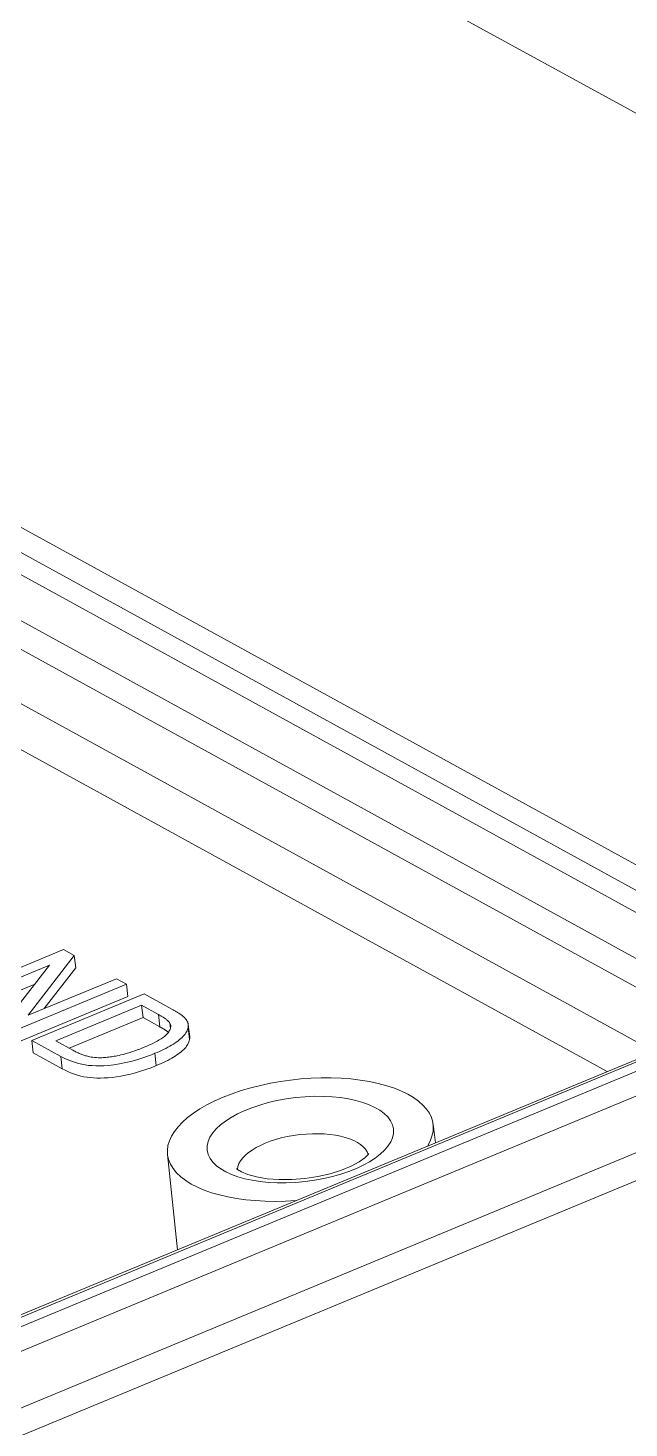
# Model space of a CAD drawing. Header units: millimetres. Extents: x 8 to 690, y 8 to 531.
# Drawn here: x 614.92 to 625.76, y 350.97 to 376.22 of the extents above; entities that cross this region are included whole.
import ezdxf

# ---------------------------------------------------------------- set-up
doc = ezdxf.new("R2010")
doc.units = ezdxf.units.MM
doc.header["$LTSCALE"] = 2.5
doc.layers.add('Visible (ANSI)', color=7, linetype='Continuous', lineweight=9)
doc.layers.add('Visible Narrow (ANSI)', color=7, linetype='Continuous', lineweight=9)

msp = doc.modelspace()

# ---------------------------------------------------------------- linework, layer by layer
at = {"layer": 'Visible (ANSI)'}
for p, q in [((633.301, 370.613), (597.174, 390.452)), ((599.978, 375.351), (629.524, 359.125)), ((599.641, 375.079), (629.051, 358.929)), ((628.635, 358.756), (599.226, 374.907)), ((627.773, 358.399), (597.935, 374.784)), ((627.238, 358.176), (597.673, 374.412)), ((596.66, 373.991), (626.225, 357.756)), ((625.363, 357.398), (596.68, 373.149)), ((553.697, 327.655), (634.085, 361.018)), ((636.983, 360.541), (551.943, 325.246)), ((637.855, 360.398), (552.117, 324.814)), ((615.558, 359.598), (613.533, 358.757)), ((614.923, 358.413), (615.754, 359.49)), ((615.754, 359.49), (615.558, 359.598)), ((615.779, 359.268), (615.754, 359.49)), ((613.715, 358.657), (615.306, 359.317)), ((615.306, 359.317), (614.474, 358.24)), ((615.779, 359.268), (615.212, 358.533)), ((615.042, 358.975), (613.741, 358.435)), ((614.67, 358.132), (616.696, 358.973)), ((616.513, 359.073), (614.923, 358.413)), ((616.696, 358.973), (616.513, 359.073)), ((616.721, 358.751), (616.696, 358.973)), ((616.721, 358.751), (614.695, 357.911)), ((617.016, 358.797), (614.99, 357.956)), ((617.513, 358.524), (617.016, 358.797)), ((615.421, 357.951), (616.968, 358.593)), ((616.968, 358.593), (617.272, 358.426)), ((616.993, 358.371), (616.968, 358.593)), ((616.993, 358.371), (615.662, 357.818)), ((617.297, 358.204), (616.993, 358.371)), ((617.832, 357.973), (617.807, 358.194)), ((617.835, 358.023), (617.809, 358.244)), ((614.99, 357.956), (615.512, 357.67)), ((615.015, 357.735), (614.99, 357.956)), ((615.729, 357.782), (615.421, 357.951)), ((615.537, 357.448), (615.015, 357.735)), ((622.224, 356.447), (622.266, 356.113)), ((617.434, 355.902), (617.613, 354.182))]:
    msp.add_line(p, q, dxfattribs=at)
at = {"layer": 'Visible (ANSI)', "flags": 128}
for points in [[(617.272, 358.426), (617.282, 358.42), (617.292, 358.414), (617.303, 358.409), (617.313, 358.403), (617.323, 358.396), (617.334, 358.39), (617.344, 358.384), (617.354, 358.378), (617.364, 358.372), (617.373, 358.365), (617.383, 358.359), (617.392, 358.352), (617.401, 358.346), (617.41, 358.34), (617.418, 358.333), (617.426, 358.327), (617.434, 358.32), (617.442, 358.313), (617.449, 358.307), (617.455, 358.3), (617.462, 358.293), (617.467, 358.287), (617.472, 358.28), (617.476, 358.273)], [(617.741, 358.371), (617.734, 358.378), (617.726, 358.385), (617.718, 358.392), (617.71, 358.399), (617.701, 358.406), (617.692, 358.413), (617.683, 358.419), (617.674, 358.426), (617.665, 358.433), (617.655, 358.439), (617.646, 358.445), (617.636, 358.451), (617.627, 358.458), (617.617, 358.464), (617.607, 358.47), (617.597, 358.476), (617.586, 358.482), (617.576, 358.488), (617.566, 358.495), (617.555, 358.501), (617.545, 358.507), (617.534, 358.513), (617.524, 358.518), (617.513, 358.524)], [(617.476, 358.273), (617.483, 358.26), (617.488, 358.247), (617.492, 358.233), (617.493, 358.219), (617.493, 358.204), (617.491, 358.19), (617.487, 358.175), (617.482, 358.161), (617.475, 358.146), (617.467, 358.131), (617.457, 358.114), (617.444, 358.097), (617.428, 358.078), (617.409, 358.058), (617.385, 358.036), (617.355, 358.013), (617.322, 357.99), (617.285, 357.967), (617.246, 357.945), (617.203, 357.922), (617.159, 357.9), (617.112, 357.878), (617.064, 357.857), (617.015, 357.836)], [(617.207, 357.726), (617.248, 357.743), (617.288, 357.761), (617.327, 357.779), (617.365, 357.797), (617.403, 357.816), (617.439, 357.835), (617.475, 357.854), (617.509, 357.874), (617.542, 357.894), (617.572, 357.914), (617.601, 357.933), (617.628, 357.953), (617.653, 357.973), (617.677, 357.993), (617.698, 358.013), (617.718, 358.033), (617.735, 358.053), (617.751, 358.073), (617.765, 358.093), (617.778, 358.113), (617.788, 358.133), (617.796, 358.154), (617.803, 358.174), (617.807, 358.194)], [(617.45, 358.106), (617.446, 358.11), (617.441, 358.113), (617.436, 358.117), (617.431, 358.121), (617.426, 358.124), (617.421, 358.128), (617.415, 358.132), (617.41, 358.136), (617.404, 358.14), (617.398, 358.144), (617.392, 358.148), (617.385, 358.152), (617.379, 358.156), (617.372, 358.16), (617.365, 358.165), (617.358, 358.169), (617.351, 358.173), (617.344, 358.178), (617.337, 358.182), (617.329, 358.186), (617.321, 358.191), (617.313, 358.195), (617.305, 358.2), (617.297, 358.204)], [(617.807, 358.194), (617.809, 358.202), (617.81, 358.21), (617.81, 358.218), (617.81, 358.226), (617.81, 358.233), (617.81, 358.241), (617.809, 358.249), (617.808, 358.256), (617.806, 358.264), (617.804, 358.272), (617.802, 358.279), (617.799, 358.286), (617.796, 358.294), (617.792, 358.301), (617.789, 358.308), (617.785, 358.316), (617.78, 358.323), (617.775, 358.33), (617.77, 358.337), (617.765, 358.344), (617.76, 358.351), (617.754, 358.357), (617.748, 358.364), (617.741, 358.371)], [(617.832, 357.973), (617.828, 357.953), (617.822, 357.933), (617.814, 357.913), (617.804, 357.894), (617.792, 357.874), (617.779, 357.854), (617.763, 357.834), (617.746, 357.815), (617.727, 357.795), (617.706, 357.775), (617.683, 357.755), (617.658, 357.736), (617.632, 357.716), (617.604, 357.696), (617.574, 357.677), (617.543, 357.657), (617.51, 357.638), (617.475, 357.618), (617.439, 357.599), (617.401, 357.58), (617.361, 357.561), (617.32, 357.542), (617.277, 357.523), (617.233, 357.504)], [(617.835, 358.023), (617.835, 358.021), (617.835, 358.019), (617.835, 358.017), (617.835, 358.014), (617.835, 358.012), (617.836, 358.01), (617.836, 358.008), (617.836, 358.006), (617.836, 358.004), (617.836, 358.002), (617.836, 358), (617.835, 357.998), (617.835, 357.996), (617.835, 357.994), (617.835, 357.992), (617.835, 357.99), (617.835, 357.987), (617.834, 357.985), (617.834, 357.983), (617.834, 357.981), (617.834, 357.979), (617.833, 357.977), (617.833, 357.975), (617.832, 357.973)], [(615.512, 357.67), (615.547, 357.651), (615.585, 357.632), (615.627, 357.613), (615.673, 357.594), (615.721, 357.576), (615.774, 357.559), (615.829, 357.543), (615.888, 357.529), (615.949, 357.518), (616.011, 357.509), (616.075, 357.504), (616.142, 357.501), (616.212, 357.501), (616.287, 357.503), (616.371, 357.509), (616.465, 357.52), (616.57, 357.537), (616.686, 357.56), (616.796, 357.587), (616.897, 357.615), (616.99, 357.644), (617.072, 357.673), (617.145, 357.701), (617.207, 357.726)], [(616.224, 357.647), (616.189, 357.647), (616.155, 357.648), (616.122, 357.651), (616.09, 357.655), (616.06, 357.659), (616.033, 357.664), (616.01, 357.669), (615.991, 357.673), (615.975, 357.678), (615.958, 357.682), (615.942, 357.687), (615.925, 357.693), (615.909, 357.699), (615.892, 357.705), (615.876, 357.711), (615.859, 357.718), (615.842, 357.725), (615.826, 357.733), (615.81, 357.74), (615.793, 357.748), (615.777, 357.756), (615.761, 357.764), (615.745, 357.773), (615.729, 357.782)], [(617.015, 357.836), (616.974, 357.819), (616.933, 357.803), (616.89, 357.787), (616.847, 357.772), (616.804, 357.757), (616.759, 357.742), (616.715, 357.729), (616.672, 357.716), (616.633, 357.706), (616.595, 357.697), (616.561, 357.689), (616.529, 357.682), (616.5, 357.677), (616.474, 357.672), (616.449, 357.667), (616.424, 357.664), (616.399, 357.66), (616.374, 357.657), (616.349, 357.654), (616.324, 357.652), (616.299, 357.65), (616.274, 357.648), (616.249, 357.647), (616.224, 357.647)], [(617.233, 357.504), (617.137, 357.466), (617.043, 357.432), (616.95, 357.402), (616.858, 357.375), (616.768, 357.352), (616.68, 357.332), (616.595, 357.315), (616.514, 357.302), (616.437, 357.292), (616.363, 357.285), (616.293, 357.281), (616.225, 357.279), (616.161, 357.279), (616.1, 357.282), (616.042, 357.287), (615.985, 357.294), (615.928, 357.304), (615.871, 357.317), (615.814, 357.332), (615.758, 357.35), (615.702, 357.371), (615.647, 357.394), (615.591, 357.42), (615.537, 357.448)], [(621.068, 355.92), (621.052, 355.898), (620.995, 355.841), (620.893, 355.768), (620.749, 355.69), (620.571, 355.616), (620.367, 355.552), (620.143, 355.501), (619.91, 355.466), (619.674, 355.448), (619.445, 355.447), (619.231, 355.464), (619.041, 355.496), (618.884, 355.539), (618.767, 355.588), (618.699, 355.63), (618.679, 355.648)]]:
    msp.add_lwpolyline(points, dxfattribs=at)
at = {"layer": 'Visible (ANSI)'}
msp.add_ellipse((619.83, 356.17), major_axis=(-2.395, -0.273), ratio=0.450999, start_param=2.788756, end_param=7.771463, dxfattribs=at)
at = {"layer": 'Visible Narrow (ANSI)'}
for p, q in [((553.906, 327.695), (634.045, 360.955)), ((634.218, 360.86), (554.079, 327.6)), ((554.04, 327.138), (634.664, 360.6)), ((617.297, 358.204), (617.272, 358.426)), ((617.487, 358.176), (617.476, 358.273)), ((615.537, 357.448), (615.512, 357.67)), ((617.233, 357.504), (617.207, 357.726))]:
    msp.add_line(p, q, dxfattribs=at)
msp.add_ellipse((619.83, 356.17), major_axis=(1.679, 0.191), ratio=0.450999, dxfattribs=at)
msp.add_ellipse((619.88, 355.726), major_axis=(-1.182, -0.135), ratio=0.450999, start_param=3.215992, end_param=6.208786, dxfattribs=at)

doc.saveas('drawing.dxf')
